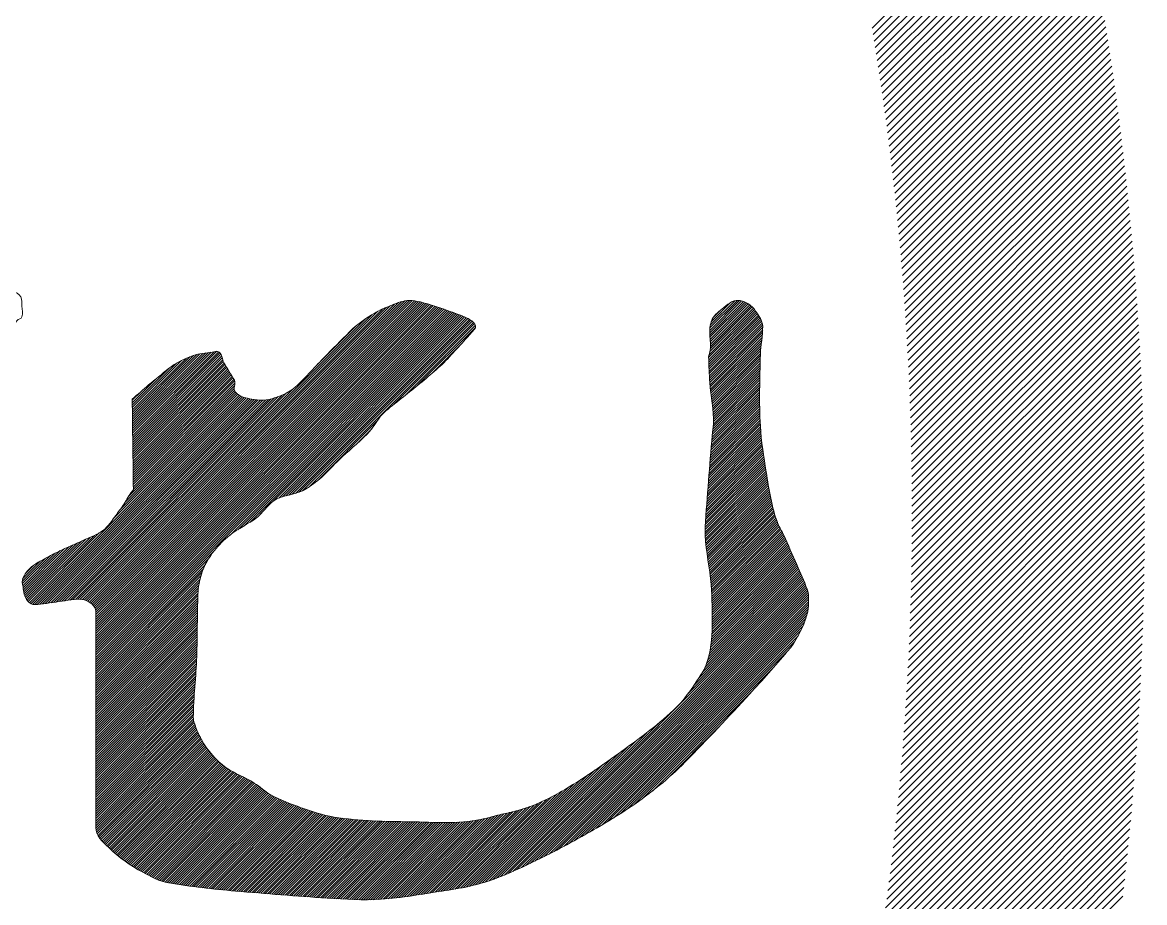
# Model space of a CAD drawing. Header units: inches. Extents: x 35 to 2894, y 23 to 617.
# Drawn here: x 2874.802 to 2879.032, y 129.671 to 132.988 of the extents above; entities that cross this region are included whole.
import ezdxf

# ---------------------------------------------------------------- set-up
doc = ezdxf.new("R2010")
doc.units = ezdxf.units.IN
doc.header["$MEASUREMENT"] = 0
doc.layers.add('ONDOCS', color=7, linetype='Continuous', lineweight=0)

msp = doc.modelspace()

# ---------------------------------------------------------------- linework, layer by layer
at = {"layer": 'ONDOCS', "color": 7, "linetype": 'Continuous', "lineweight": 0, "ltscale": 100}
for p, q in [((2878.0052, 132.9669), (2878.7476, 133.7093)), ((2878.0092, 132.9426), (2878.7527, 133.6861)), ((2878.0132, 132.9183), (2878.7578, 133.6629)), ((2878.0171, 132.8939), (2878.7628, 133.6396)), ((2878.0209, 132.8694), (2878.7678, 133.6163)), ((2878.0247, 132.8449), (2878.7727, 133.5929)), ((2878.0285, 132.8204), (2878.7776, 133.5695)), ((2878.0322, 132.7958), (2878.7825, 133.5461)), ((2878.0359, 132.7712), (2878.7873, 133.5226)), ((2878.0395, 132.7465), (2878.7921, 133.4991)), ((2878.043, 132.7218), (2878.7968, 133.4756)), ((2878.0465, 132.697), (2878.8015, 133.452)), ((2878.05, 132.6722), (2878.8062, 133.4283)), ((2878.0534, 132.6473), (2878.8108, 133.4047)), ((2878.0568, 132.6223), (2878.8154, 133.3809)), ((2878.0601, 132.5974), (2878.8199, 133.3572)), ((2878.0634, 132.5723), (2878.8244, 133.3334)), ((2878.0666, 132.5472), (2878.8289, 133.3096)), ((2878.0697, 132.5221), (2878.8333, 133.2857)), ((2878.0728, 132.4969), (2878.8377, 133.2617)), ((2878.0759, 132.4717), (2878.842, 133.2378)), ((2878.0789, 132.4464), (2878.8463, 133.2138)), ((2878.0818, 132.421), (2878.8505, 133.1897)), ((2878.0847, 132.3957), (2878.8547, 133.1656)), ((2878.0876, 132.3702), (2878.8589, 133.1415)), ((2878.0904, 132.3447), (2878.863, 133.1173)), ((2878.0931, 132.3191), (2878.8671, 133.0931)), ((2878.0958, 132.2935), (2878.8711, 133.0688)), ((2878.0984, 132.2679), (2878.8751, 133.0445)), ((2878.101, 132.2422), (2878.879, 133.0202)), ((2878.1035, 132.2164), (2878.8829, 132.9958)), ((2878.106, 132.1906), (2878.8868, 132.9713)), ((2878.1084, 132.1647), (2878.8906, 132.9468)), ((2878.1108, 132.1387), (2878.8943, 132.9223)), ((2878.1131, 132.1127), (2878.8981, 132.8977)), ((2878.1153, 132.0867), (2878.9017, 132.8731)), ((2878.1175, 132.0606), (2878.9054, 132.8484)), ((2878.1197, 132.0344), (2878.909, 132.8237)), ((2878.1217, 132.0082), (2878.9125, 132.799)), ((2878.1237, 131.9819), (2878.916, 132.7742)), ((2878.1257, 131.9556), (2878.9194, 132.7493)), ((2878.1276, 131.9292), (2878.9228, 132.7244)), ((2878.1294, 131.9027), (2878.9262, 132.6995)), ((2878.1312, 131.8762), (2878.9295, 132.6745)), ((2878.1329, 131.8497), (2878.9327, 132.6495)), ((2878.1346, 131.823), (2878.936, 132.6244)), ((2878.1362, 131.7963), (2878.9391, 132.5992)), ((2878.1378, 131.7696), (2878.9422, 132.5741)), ((2878.1392, 131.7428), (2878.9453, 132.5488)), ((2878.1407, 131.7159), (2878.9483, 132.5236)), ((2878.142, 131.689), (2878.9513, 132.4982)), ((2878.1433, 131.662), (2878.9542, 132.4729)), ((2878.1445, 131.6349), (2878.9571, 132.4474)), ((2878.1457, 131.6078), (2878.9599, 132.422)), ((2878.1468, 131.5806), (2878.9627, 132.3965)), ((2878.1479, 131.5533), (2878.9654, 132.3709)), ((2878.1488, 131.526), (2878.9681, 132.3453)), ((2878.1498, 131.4986), (2878.9707, 132.3196)), ((2878.1506, 131.4712), (2878.9733, 132.2939)), ((2878.1514, 131.4437), (2878.9758, 132.2681)), ((2878.1521, 131.4161), (2878.9783, 132.2423)), ((2878.1528, 131.3885), (2878.9807, 132.2164)), ((2878.1533, 131.3607), (2878.9831, 132.1905)), ((2878.1539, 131.333), (2878.9854, 132.1645)), ((2878.1543, 131.3051), (2878.9877, 132.1385)), ((2878.1547, 131.2772), (2878.9899, 132.1124)), ((2878.155, 131.2492), (2878.9921, 132.0863)), ((2878.1552, 131.2212), (2878.9942, 132.0601)), ((2878.1554, 131.193), (2878.9962, 132.0339)), ((2878.1555, 131.1648), (2878.9982, 132.0076)), ((2878.1555, 131.1366), (2879.0002, 131.9812)), ((2875.0692, 130.7911), (2876.2052, 131.9271)), ((2875.0731, 130.786), (2876.2194, 131.9323)), ((2875.0762, 130.7803), (2876.2323, 131.9364)), ((2875.0784, 130.7735), (2876.2438, 131.939)), ((2875.079, 130.7562), (2876.2632, 131.9405)), ((2875.079, 130.7652), (2876.2541, 131.9403)), ((2875.079, 130.7473), (2876.2717, 131.94)), ((2875.079, 130.7383), (2876.2798, 131.9392)), ((2875.079, 130.7294), (2876.2876, 131.938)), ((2875.079, 130.7205), (2876.2951, 131.9365)), ((2875.079, 130.7115), (2876.3024, 131.9349)), ((2875.079, 130.7026), (2876.3095, 131.9331)), ((2875.079, 130.6936), (2876.3166, 131.9312)), ((2875.079, 130.6847), (2876.3235, 131.9292)), ((2875.079, 130.6757), (2876.3304, 131.9272)), ((2877.3933, 131.8277), (2877.5058, 131.9401)), ((2877.3933, 131.8188), (2877.5133, 131.9387)), ((2877.3936, 131.8102), (2877.5202, 131.9367)), ((2877.3938, 131.8372), (2877.4973, 131.9407)), ((2877.3941, 131.8017), (2877.5267, 131.9342)), ((2877.3947, 131.7933), (2877.5327, 131.9313)), ((2877.3952, 131.8475), (2877.4873, 131.9395)), ((2877.3952, 131.7849), (2877.5384, 131.928)), ((2877.3983, 131.8595), (2877.4711, 131.9324)), ((2878.1554, 131.0798), (2879.0039, 131.9284)), ((2878.1555, 131.1082), (2879.0021, 131.9548)), ((2875.0428, 130.8095), (2876.1212, 131.8878)), ((2875.049, 130.8067), (2876.142, 131.8997)), ((2875.0547, 130.8035), (2876.1594, 131.9082)), ((2875.06, 130.7998), (2876.1753, 131.9151)), ((2875.0648, 130.7957), (2876.1904, 131.9213)), ((2875.079, 130.6668), (2876.3373, 131.9251)), ((2875.079, 130.6579), (2876.3441, 131.923)), ((2875.079, 130.6489), (2876.3509, 131.9209)), ((2875.079, 130.64), (2876.3577, 131.9187)), ((2875.079, 130.631), (2876.3645, 131.9166)), ((2875.079, 130.6221), (2876.3713, 131.9144)), ((2875.079, 130.6132), (2876.378, 131.9122)), ((2875.079, 130.6042), (2876.3847, 131.9099)), ((2875.079, 130.5953), (2876.3913, 131.9076)), ((2875.079, 130.5863), (2876.398, 131.9053)), ((2875.079, 130.5774), (2876.4046, 131.903)), ((2875.079, 130.5685), (2876.4112, 131.9006)), ((2875.079, 130.5595), (2876.4177, 131.8982)), ((2875.5849, 131.0564), (2876.4242, 131.8958)), ((2875.6139, 131.0765), (2876.4307, 131.8934)), ((2875.6366, 131.0903), (2876.4372, 131.8909)), ((2875.6593, 131.1041), (2876.4437, 131.8884)), ((2875.7493, 131.1851), (2876.4501, 131.8859)), ((2877.3891, 131.7252), (2877.5655, 131.9016)), ((2877.3892, 131.7163), (2877.5692, 131.8963)), ((2877.3893, 131.7075), (2877.5728, 131.891)), ((2877.3896, 131.6988), (2877.5764, 131.8856)), ((2877.3905, 131.7355), (2877.5618, 131.9067)), ((2877.394, 131.7479), (2877.5577, 131.9116)), ((2877.3952, 131.7581), (2877.5533, 131.9162)), ((2877.3956, 131.7763), (2877.5437, 131.9244)), ((2877.3956, 131.7675), (2877.5487, 131.9205)), ((2877.4063, 131.8764), (2877.4322, 131.9023)), ((2878.1552, 131.0514), (2879.0057, 131.9019)), ((2875.0361, 130.8116), (2876.0972, 131.8728)), ((2875.7683, 131.1952), (2876.4565, 131.8834)), ((2875.7824, 131.2003), (2876.4629, 131.8808)), ((2875.7951, 131.2041), (2876.4693, 131.8783)), ((2875.8071, 131.2072), (2876.4755, 131.8756)), ((2875.8191, 131.2102), (2876.4815, 131.8726)), ((2875.8312, 131.2134), (2876.4872, 131.8693)), ((2875.8441, 131.2173), (2876.4925, 131.8658)), ((2875.8587, 131.223), (2876.4977, 131.8619)), ((2875.8803, 131.2356), (2876.5025, 131.8578)), ((2875.9106, 131.6951), (2876.0634, 131.8479)), ((2876.2027, 131.5491), (2876.5068, 131.8532)), ((2876.2472, 131.5847), (2876.5097, 131.8472)), ((2877.3899, 131.6902), (2877.5798, 131.8801)), ((2877.3903, 131.6816), (2877.5831, 131.8745)), ((2877.3908, 131.6731), (2877.5861, 131.8685)), ((2877.3913, 131.6647), (2877.5888, 131.8622)), ((2877.3918, 131.6563), (2877.5909, 131.8555)), ((2877.3924, 131.6479), (2877.5924, 131.8479)), ((2878.1546, 130.9942), (2879.0091, 131.8487)), ((2878.1549, 131.0228), (2879.0074, 131.8753)), ((2876.2933, 131.6219), (2876.5105, 131.8391)), ((2877.393, 131.6396), (2877.5928, 131.8394)), ((2877.3935, 131.6312), (2877.5927, 131.8304)), ((2877.3942, 131.6229), (2877.5922, 131.8209)), ((2877.3949, 131.6147), (2877.5914, 131.8112)), ((2877.3958, 131.6066), (2877.5903, 131.8012)), ((2878.1542, 130.9655), (2879.0107, 131.822)), ((2876.344, 131.6636), (2876.4502, 131.7698)), ((2877.3966, 131.5986), (2877.589, 131.791)), ((2877.3976, 131.5906), (2877.5877, 131.7807)), ((2877.3986, 131.5826), (2877.5864, 131.7705)), ((2877.3996, 131.5747), (2877.5853, 131.7604)), ((2878.1532, 130.9078), (2879.0138, 131.7685)), ((2878.1537, 130.9367), (2879.0123, 131.7953)), ((2875.2167, 131.5288), (2875.4026, 131.7147)), ((2875.2168, 131.5199), (2875.419, 131.7221)), ((2875.2169, 131.5111), (2875.4339, 131.7281)), ((2875.217, 131.5023), (2875.4477, 131.733)), ((2875.2172, 131.4935), (2875.4603, 131.7366)), ((2875.2173, 131.4846), (2875.4717, 131.7391)), ((2875.2174, 131.4758), (2875.4826, 131.741)), ((2875.2175, 131.467), (2875.4931, 131.7425)), ((2875.2176, 131.4581), (2875.5034, 131.7439)), ((2875.2177, 131.4493), (2875.5137, 131.7453)), ((2875.2179, 131.4405), (2875.5248, 131.7474)), ((2875.218, 131.4317), (2875.5351, 131.7488)), ((2875.2181, 131.4228), (2875.5421, 131.7468)), ((2875.2182, 131.414), (2875.547, 131.7428)), ((2875.2183, 131.4052), (2875.5508, 131.7376)), ((2875.2184, 131.3964), (2875.5535, 131.7315)), ((2875.2185, 131.3875), (2875.5555, 131.7245)), ((2875.2187, 131.3787), (2875.5573, 131.7173)), ((2877.4006, 131.5667), (2877.5845, 131.7507)), ((2877.4015, 131.5588), (2877.584, 131.7412)), ((2877.4025, 131.5508), (2877.5838, 131.7321)), ((2877.4034, 131.5427), (2877.5836, 131.723)), ((2878.1518, 130.8499), (2879.0167, 131.7147)), ((2878.1525, 130.8789), (2879.0153, 131.7416)), ((2875.2165, 131.5464), (2875.3557, 131.6857)), ((2875.2166, 131.5376), (2875.3833, 131.7043)), ((2875.2188, 131.3699), (2875.5594, 131.7105)), ((2875.2189, 131.3611), (2875.5622, 131.7044)), ((2875.219, 131.3522), (2875.5655, 131.6987)), ((2875.2191, 131.3434), (2875.5688, 131.6931)), ((2875.2192, 131.3346), (2875.5721, 131.6875)), ((2875.2193, 131.3257), (2875.5756, 131.682)), ((2875.2195, 131.3169), (2875.579, 131.6765)), ((2877.4043, 131.5347), (2877.5835, 131.7138)), ((2877.405, 131.5265), (2877.5833, 131.7047)), ((2877.4057, 131.5182), (2877.5831, 131.6956)), ((2877.4063, 131.5099), (2877.5829, 131.6864)), ((2877.4067, 131.5013), (2877.5827, 131.6773)), ((2878.151, 130.8208), (2879.018, 131.6878)), ((2875.2164, 131.5552), (2875.3086, 131.6475)), ((2875.2196, 131.3081), (2875.5825, 131.671)), ((2875.2197, 131.2993), (2875.5859, 131.6655)), ((2875.2198, 131.2904), (2875.5893, 131.66)), ((2875.2199, 131.2816), (2875.5927, 131.6544)), ((2875.22, 131.2728), (2875.596, 131.6488)), ((2875.2201, 131.264), (2875.5993, 131.6431)), ((2875.2203, 131.2551), (2875.6023, 131.6371)), ((2877.4051, 131.455), (2877.5817, 131.6317)), ((2877.4062, 131.465), (2877.5819, 131.6408)), ((2877.4068, 131.4746), (2877.5821, 131.6499)), ((2877.407, 131.4927), (2877.5825, 131.6681)), ((2877.407, 131.4838), (2877.5823, 131.659)), ((2878.1492, 130.7624), (2879.0205, 131.6337)), ((2878.1502, 130.7917), (2879.0193, 131.6608)), ((2875.0205, 130.814), (2875.7984, 131.5918)), ((2875.0286, 130.8131), (2875.8215, 131.606)), ((2875.1687, 131.1499), (2875.6099, 131.5911)), ((2875.1884, 131.1786), (2875.6054, 131.5956)), ((2875.2012, 131.2003), (2875.602, 131.6011)), ((2875.2162, 131.5641), (2875.2494, 131.5972)), ((2875.2204, 131.2463), (2875.6032, 131.6291)), ((2875.2205, 131.2375), (2875.6019, 131.6189)), ((2875.2206, 131.2287), (2875.6008, 131.6089)), ((2877.4011, 131.4152), (2877.5812, 131.5954)), ((2877.4019, 131.425), (2877.5813, 131.6044)), ((2877.4027, 131.4348), (2877.5815, 131.6135)), ((2877.4038, 131.4448), (2877.5816, 131.6226)), ((2878.1482, 130.7331), (2879.0217, 131.6066)), ((2874.8342, 130.7976), (2875.6201, 131.5834)), ((2874.8407, 130.7951), (2875.6258, 131.5803)), ((2874.8488, 130.7943), (2875.632, 131.5775)), ((2874.8584, 130.7949), (2875.6386, 131.5751)), ((2874.8682, 130.7958), (2875.6456, 131.5731)), ((2874.8782, 130.7968), (2875.6528, 131.5715)), ((2874.8884, 130.7981), (2875.6603, 131.57)), ((2874.8987, 130.7994), (2875.6679, 131.5687)), ((2874.9091, 130.8009), (2875.6756, 131.5674)), ((2874.9195, 130.8024), (2875.6835, 131.5663)), ((2874.93, 130.8039), (2875.6915, 131.5655)), ((2874.9405, 130.8055), (2875.6999, 131.5649)), ((2874.9509, 130.807), (2875.7087, 131.5647)), ((2874.9614, 130.8085), (2875.718, 131.5651)), ((2874.9718, 130.81), (2875.7282, 131.5664)), ((2874.9822, 130.8114), (2875.74, 131.5692)), ((2874.9925, 130.8128), (2875.7529, 131.5732)), ((2875.0024, 130.8138), (2875.7665, 131.5779)), ((2875.0118, 130.8142), (2875.7814, 131.5838)), ((2875.1437, 131.116), (2875.6148, 131.5871)), ((2877.397, 131.3665), (2877.5812, 131.5507)), ((2877.3978, 131.3762), (2877.5812, 131.5595)), ((2877.3986, 131.386), (2877.5811, 131.5685)), ((2877.3994, 131.3957), (2877.5811, 131.5774)), ((2877.4003, 131.4055), (2877.5812, 131.5864)), ((2878.1459, 130.6742), (2879.0238, 131.5521)), ((2878.1471, 130.7037), (2879.0228, 131.5794)), ((2877.393, 131.3178), (2877.5821, 131.5068)), ((2877.3938, 131.3275), (2877.5818, 131.5155)), ((2877.3946, 131.3372), (2877.5816, 131.5242)), ((2877.3954, 131.347), (2877.5814, 131.533)), ((2877.3962, 131.3567), (2877.5813, 131.5418)), ((2878.1446, 130.6447), (2879.0248, 131.5248)), ((2875.9143, 131.2607), (2876.1388, 131.4852)), ((2877.3891, 131.2692), (2877.5841, 131.4641)), ((2877.3899, 131.2789), (2877.5836, 131.4725)), ((2877.3907, 131.2886), (2877.5831, 131.481)), ((2877.3914, 131.2983), (2877.5827, 131.4896)), ((2877.3922, 131.308), (2877.5824, 131.4982)), ((2878.1419, 130.5853), (2879.0266, 131.47)), ((2878.1433, 130.615), (2879.0257, 131.4975)), ((2876.0638, 131.4013), (2876.119, 131.4564)), ((2877.3854, 131.2207), (2877.5876, 131.4229)), ((2877.3861, 131.2304), (2877.5867, 131.431)), ((2877.3869, 131.2401), (2877.586, 131.4392)), ((2877.3876, 131.2498), (2877.5853, 131.4474)), ((2877.3884, 131.2595), (2877.5846, 131.4557)), ((2878.1403, 130.5555), (2879.0274, 131.4425)), ((2877.3818, 131.1724), (2877.5924, 131.383)), ((2877.3825, 131.182), (2877.5913, 131.3909)), ((2877.3832, 131.1917), (2877.5903, 131.3988)), ((2877.3839, 131.2014), (2877.5894, 131.4068)), ((2877.3846, 131.211), (2877.5884, 131.4148)), ((2878.137, 130.4956), (2879.0288, 131.3874)), ((2878.1387, 130.5256), (2879.0281, 131.415)), ((2877.3777, 131.1147), (2877.5993, 131.3363)), ((2877.3784, 131.1243), (2877.5981, 131.344)), ((2877.3791, 131.1339), (2877.5969, 131.3517)), ((2877.3797, 131.1435), (2877.5957, 131.3595)), ((2877.3804, 131.1531), (2877.5946, 131.3673)), ((2877.3811, 131.1628), (2877.5935, 131.3752)), ((2878.1353, 130.4655), (2879.0294, 131.3597)), ((2877.3754, 131.0677), (2877.6055, 131.2977)), ((2877.3755, 131.0767), (2877.6042, 131.3054)), ((2877.3759, 131.086), (2877.603, 131.3131)), ((2877.3765, 131.0956), (2877.6017, 131.3208)), ((2877.3771, 131.1051), (2877.6005, 131.3285)), ((2878.1315, 130.4051), (2879.0305, 131.3042)), ((2878.1334, 130.4354), (2879.03, 131.332)), ((2877.3757, 131.059), (2877.6067, 131.29)), ((2877.3762, 131.0505), (2877.6079, 131.2823)), ((2877.3767, 131.0422), (2877.6092, 131.2746)), ((2877.3774, 131.0339), (2877.6104, 131.2669)), ((2877.3782, 131.0258), (2877.6116, 131.2592)), ((2877.379, 131.0177), (2877.6129, 131.2515)), ((2878.1294, 130.3748), (2879.0309, 131.2763)), ((2877.38, 131.0096), (2877.6141, 131.2438)), ((2877.3809, 131.0017), (2877.6154, 131.2361)), ((2877.3819, 130.9937), (2877.6167, 131.2285)), ((2877.383, 130.9858), (2877.618, 131.2209)), ((2877.3841, 130.978), (2877.6194, 131.2133)), ((2878.1251, 130.3139), (2879.0316, 131.2204)), ((2878.1273, 130.3444), (2879.0313, 131.2484)), ((2877.3852, 130.9701), (2877.6208, 131.2058)), ((2877.3863, 130.9623), (2877.6223, 131.1983)), ((2877.3874, 130.9545), (2877.6238, 131.1909)), ((2877.3886, 130.9467), (2877.6254, 131.1835)), ((2877.3897, 130.9389), (2877.627, 131.1762)), ((2877.3908, 130.9311), (2877.6287, 131.169)), ((2878.1228, 130.2833), (2879.0318, 131.1923)), ((2875.6883, 131.1242), (2875.7086, 131.1445)), ((2877.3919, 130.9232), (2877.6305, 131.1618)), ((2877.3929, 130.9153), (2877.6323, 131.1547)), ((2877.394, 130.9074), (2877.6342, 131.1476)), ((2877.3949, 130.8994), (2877.6362, 131.1407)), ((2877.3959, 130.8914), (2877.6382, 131.1338)), ((2877.3967, 130.8833), (2877.6404, 131.127)), ((2878.1179, 130.2218), (2879.0321, 131.136)), ((2878.1204, 130.2526), (2879.032, 131.1642)), ((2877.3975, 130.8752), (2877.6426, 131.1203)), ((2877.3982, 130.867), (2877.6449, 131.1137)), ((2877.3989, 130.8587), (2877.6474, 131.1071)), ((2877.3994, 130.8503), (2877.6498, 131.1007)), ((2877.4, 130.8419), (2877.6525, 131.0944)), ((2877.4004, 130.8334), (2877.6554, 131.0883)), ((2877.4009, 130.8249), (2877.6584, 131.0824)), ((2878.1153, 130.1909), (2879.0322, 131.1078)), ((2874.8166, 130.8157), (2875.0416, 131.0407)), ((2874.8201, 130.8103), (2875.0573, 131.0475)), ((2874.8242, 130.8054), (2875.0735, 131.0547)), ((2874.8288, 130.8011), (2875.0921, 131.0643)), ((2877.4012, 130.8163), (2877.6615, 131.0766)), ((2877.4015, 130.8077), (2877.6647, 131.0708)), ((2877.4018, 130.799), (2877.6678, 131.065)), ((2877.402, 130.7903), (2877.6707, 131.059)), ((2877.4022, 130.7816), (2877.6735, 131.0528)), ((2877.4024, 130.7728), (2877.6763, 131.0466)), ((2877.4025, 130.7639), (2877.679, 131.0404)), ((2878.1099, 130.1289), (2879.0321, 131.0511)), ((2878.1127, 130.16), (2879.0322, 131.0795)), ((2874.8051, 130.8578), (2874.9447, 130.9975)), ((2874.8063, 130.8501), (2874.9613, 131.0051)), ((2874.8075, 130.8424), (2874.9774, 131.0123)), ((2874.809, 130.835), (2874.9934, 131.0193)), ((2874.811, 130.828), (2875.0094, 131.0264)), ((2874.8135, 130.8216), (2875.0255, 131.0335)), ((2875.079, 130.5506), (2875.5249, 130.9965)), ((2877.4022, 130.701), (2877.6981, 130.997)), ((2877.4024, 130.7102), (2877.6954, 131.0032)), ((2877.4025, 130.755), (2877.6817, 131.0342)), ((2877.4025, 130.7282), (2877.6899, 131.0156)), ((2877.4025, 130.7192), (2877.6927, 131.0094)), ((2877.4026, 130.7461), (2877.6845, 131.028)), ((2877.4026, 130.7372), (2877.6872, 131.0218)), ((2878.107, 130.0977), (2879.0319, 131.0226)), ((2874.8017, 130.8813), (2874.8893, 130.9689)), ((2874.8024, 130.8731), (2874.9088, 130.9794)), ((2874.8029, 130.8914), (2874.869, 130.9575)), ((2874.8037, 130.8654), (2874.9272, 130.9889)), ((2875.079, 130.5416), (2875.5035, 130.9661)), ((2877.396, 130.6323), (2877.7172, 130.9535)), ((2877.3976, 130.6428), (2877.7145, 130.9597)), ((2877.3989, 130.653), (2877.7118, 130.9659)), ((2877.3999, 130.663), (2877.7091, 130.9721)), ((2877.4007, 130.6728), (2877.7063, 130.9784)), ((2877.4014, 130.6823), (2877.7036, 130.9846)), ((2877.4018, 130.6918), (2877.7009, 130.9908)), ((2878.101, 130.0351), (2879.0314, 130.9655)), ((2878.1041, 130.0665), (2879.0317, 130.9941)), ((2874.8127, 130.9102), (2874.8454, 130.9429)), ((2875.079, 130.5327), (2875.492, 130.9457)), ((2875.079, 130.5237), (2875.4844, 130.9292)), ((2875.079, 130.5148), (2875.4791, 130.9149)), ((2877.3768, 130.5594), (2877.7336, 130.9163)), ((2877.382, 130.5735), (2877.7309, 130.9225)), ((2877.3859, 130.5864), (2877.7282, 130.9287)), ((2877.3892, 130.5986), (2877.7254, 130.9349)), ((2877.3919, 130.6103), (2877.7227, 130.9411)), ((2877.3942, 130.6215), (2877.72, 130.9473)), ((2878.0978, 130.0037), (2879.031, 130.9369)), ((2875.079, 130.5059), (2875.4751, 130.902)), ((2875.079, 130.4969), (2875.4719, 130.8899)), ((2875.079, 130.488), (2875.4694, 130.8784)), ((2876.6504, 129.7883), (2877.7472, 130.8851)), ((2876.6666, 129.7955), (2877.7499, 130.8788)), ((2876.683, 129.803), (2877.7525, 130.8725)), ((2877.3098, 130.4566), (2877.7445, 130.8914)), ((2877.3319, 130.4877), (2877.7418, 130.8976)), ((2877.3508, 130.5156), (2877.7391, 130.9038)), ((2877.3674, 130.5411), (2877.7364, 130.9101)), ((2878.0912, 129.9404), (2879.0301, 130.8793)), ((2878.0946, 129.9721), (2879.0306, 130.9081)), ((2875.079, 130.479), (2875.4674, 130.8674)), ((2875.079, 130.4701), (2875.4659, 130.857)), ((2875.079, 130.4612), (2875.4648, 130.847)), ((2875.079, 130.4522), (2875.4642, 130.8374)), ((2875.079, 130.4433), (2875.4638, 130.8281)), ((2876.6997, 129.8108), (2877.7551, 130.8662)), ((2876.7167, 129.8189), (2877.7577, 130.8598)), ((2876.734, 129.8272), (2877.7603, 130.8535)), ((2876.7516, 129.8359), (2877.7626, 130.8469)), ((2876.7695, 129.8448), (2877.7643, 130.8396)), ((2876.7876, 129.854), (2877.7653, 130.8317)), ((2878.0877, 129.9087), (2879.0295, 130.8505)), ((2875.079, 130.4343), (2875.4635, 130.8189)), ((2875.079, 130.4254), (2875.4633, 130.8097)), ((2875.079, 130.4164), (2875.463, 130.8005)), ((2875.079, 130.4075), (2875.4628, 130.7913)), ((2876.8061, 129.8635), (2877.7658, 130.8232)), ((2876.8248, 129.8733), (2877.7657, 130.8142)), ((2876.8439, 129.8835), (2877.7654, 130.805)), ((2876.8633, 129.8939), (2877.7653, 130.7959)), ((2876.8829, 129.9046), (2877.7651, 130.7867)), ((2878.0805, 129.8448), (2879.0282, 130.7925)), ((2878.0842, 129.8768), (2879.0289, 130.8215)), ((2875.079, 130.3986), (2875.4626, 130.7822)), ((2875.079, 130.3896), (2875.4625, 130.7731)), ((2875.079, 130.3807), (2875.4623, 130.764)), ((2875.079, 130.3717), (2875.4622, 130.7549)), ((2875.079, 130.3628), (2875.4621, 130.7459)), ((2876.9027, 129.9155), (2877.7644, 130.7771)), ((2876.9229, 129.9267), (2877.7628, 130.7666)), ((2876.9435, 129.9383), (2877.7596, 130.7544)), ((2878.0767, 129.8128), (2879.0274, 130.7635)), ((2875.079, 130.3539), (2875.462, 130.7368)), ((2875.079, 130.3449), (2875.4619, 130.7278)), ((2875.079, 130.336), (2875.4618, 130.7187)), ((2875.079, 130.327), (2875.4617, 130.7097)), ((2875.079, 130.3181), (2875.4616, 130.7007)), ((2876.9644, 129.9504), (2877.7554, 130.7413)), ((2876.986, 129.963), (2877.7503, 130.7273)), ((2877.0083, 129.9763), (2877.7443, 130.7123)), ((2878.0688, 129.7483), (2879.0256, 130.7051)), ((2878.0728, 129.7806), (2879.0266, 130.7343)), ((2875.079, 130.3092), (2875.4615, 130.6916)), ((2875.079, 130.3002), (2875.4613, 130.6826)), ((2875.079, 130.2913), (2875.4612, 130.6735)), ((2875.079, 130.2823), (2875.4611, 130.6644)), ((2877.0314, 129.9905), (2877.7368, 130.6959)), ((2877.0556, 130.0057), (2877.7272, 130.6773)), ((2878.0647, 129.7159), (2879.0246, 130.6758)), ((2875.079, 130.2734), (2875.4609, 130.6553)), ((2875.079, 130.2644), (2875.4608, 130.6462)), ((2875.079, 130.2555), (2875.4606, 130.6371)), ((2875.079, 130.2466), (2875.4604, 130.628)), ((2875.079, 130.2376), (2875.4602, 130.6188)), ((2877.0813, 130.0225), (2877.7137, 130.6549)), ((2877.1089, 130.0412), (2877.6892, 130.6214)), ((2878.0562, 129.6508), (2879.0224, 130.617)), ((2878.0605, 129.6834), (2879.0235, 130.6464)), ((2875.079, 130.2287), (2875.4599, 130.6096)), ((2875.079, 130.2197), (2875.4596, 130.6004)), ((2875.079, 130.2108), (2875.4593, 130.5911)), ((2875.079, 130.2019), (2875.4589, 130.5817)), ((2878.0517, 129.618), (2879.0212, 130.5875)), ((2875.079, 130.1929), (2875.4584, 130.5723)), ((2875.079, 130.184), (2875.4579, 130.5629)), ((2875.079, 130.175), (2875.4573, 130.5534)), ((2875.079, 130.1661), (2875.4567, 130.5438)), ((2875.079, 130.1572), (2875.4561, 130.5342)), ((2877.14, 130.0633), (2877.6334, 130.5567)), ((2878.0472, 129.5852), (2879.0199, 130.5579)), ((2875.079, 130.1482), (2875.4554, 130.5246)), ((2875.079, 130.1393), (2875.4547, 130.515)), ((2875.079, 130.1303), (2875.454, 130.5053)), ((2875.079, 130.1214), (2875.4533, 130.4957)), ((2878.0377, 129.5191), (2879.017, 130.4984)), ((2878.0425, 129.5522), (2879.0185, 130.5282)), ((2875.079, 130.1124), (2875.4526, 130.486)), ((2875.079, 130.1035), (2875.4519, 130.4764)), ((2875.079, 130.0946), (2875.4512, 130.4667)), ((2875.079, 130.0856), (2875.4505, 130.4571)), ((2875.079, 130.0767), (2875.4498, 130.4475)), ((2877.1768, 130.0912), (2877.5505, 130.4648)), ((2878.0328, 129.4859), (2879.0155, 130.4686)), ((2875.079, 130.0677), (2875.4492, 130.438)), ((2875.079, 130.0588), (2875.4486, 130.4284)), ((2875.079, 130.0499), (2875.4481, 130.419)), ((2875.079, 130.0409), (2875.4476, 130.4096)), ((2878.0226, 129.4192), (2879.0122, 130.4087)), ((2878.0278, 129.4526), (2879.0139, 130.4387)), ((2875.079, 130.032), (2875.4472, 130.4002)), ((2875.079, 130.023), (2875.4469, 130.3909)), ((2875.079, 130.0141), (2875.4466, 130.3817)), ((2875.079, 130.0052), (2875.4464, 130.3725)), ((2875.079, 129.9962), (2875.4466, 130.3639)), ((2878.0174, 129.3856), (2879.0104, 130.3787)), ((2875.079, 129.9873), (2875.4481, 130.3564)), ((2875.079, 129.9783), (2875.4501, 130.3494)), ((2875.079, 129.9694), (2875.4522, 130.3426)), ((2875.079, 129.9604), (2875.4544, 130.3359)), ((2875.079, 129.9515), (2875.4567, 130.3292)), ((2875.0799, 129.9435), (2875.4592, 130.3228)), ((2876.6346, 129.7814), (2877.1997, 130.3466)), ((2877.2274, 130.1328), (2877.4278, 130.3332)), ((2878.012, 129.3519), (2879.0086, 130.3485)), ((2875.0818, 129.9364), (2875.4618, 130.3164)), ((2875.0843, 129.93), (2875.4645, 130.3102)), ((2875.0873, 129.9241), (2875.4673, 130.3041)), ((2875.0907, 129.9185), (2875.4703, 130.2981)), ((2875.0944, 129.9133), (2875.4734, 130.2923)), ((2875.0983, 129.9083), (2875.4766, 130.2865)), ((2875.1025, 129.9034), (2875.4799, 130.2809)), ((2876.6041, 129.7689), (2877.1186, 130.2833)), ((2876.6191, 129.7749), (2877.1555, 130.3113)), ((2878.0008, 129.2841), (2879.0047, 130.288)), ((2878.0065, 129.3181), (2879.0067, 130.3183)), ((2875.1067, 129.8988), (2875.4833, 130.2753)), ((2875.1111, 129.8942), (2875.4867, 130.2698)), ((2875.1156, 129.8898), (2875.4902, 130.2644)), ((2875.1201, 129.8854), (2875.4938, 130.259)), ((2875.1247, 129.881), (2875.4974, 130.2537)), ((2875.1293, 129.8766), (2875.5012, 130.2485)), ((2875.1339, 129.8723), (2875.505, 130.2434)), ((2875.1386, 129.868), (2875.5088, 130.2383)), ((2876.5754, 129.758), (2877.0527, 130.2353)), ((2876.5895, 129.7632), (2877.0849, 130.2586)), ((2877.995, 129.2501), (2879.0026, 130.2576)), ((2875.1433, 129.8638), (2875.5128, 130.2333)), ((2875.148, 129.8596), (2875.5168, 130.2284)), ((2875.1528, 129.8554), (2875.521, 130.2236)), ((2875.1576, 129.8513), (2875.5252, 130.2189)), ((2875.1625, 129.8473), (2875.5295, 130.2143)), ((2875.1675, 129.8433), (2875.5339, 130.2097)), ((2875.1725, 129.8393), (2875.5384, 130.2053)), ((2875.1775, 129.8354), (2875.543, 130.201)), ((2875.1826, 129.8316), (2875.5478, 130.1967)), ((2875.1878, 129.8278), (2875.5526, 130.1926)), ((2876.5616, 129.7532), (2877.0212, 130.2127)), ((2877.9831, 129.1815), (2878.9981, 130.1966)), ((2877.9891, 129.2159), (2879.0004, 130.2271)), ((2875.193, 129.8241), (2875.5575, 130.1886)), ((2875.1982, 129.8204), (2875.5625, 130.1847)), ((2875.2035, 129.8167), (2875.5677, 130.1809)), ((2875.2089, 129.8132), (2875.573, 130.1772)), ((2875.2143, 129.8097), (2875.5784, 130.1737)), ((2875.2198, 129.8062), (2875.5839, 130.1703)), ((2875.2253, 129.8028), (2875.5895, 130.167)), ((2875.2309, 129.7994), (2875.5953, 130.1638)), ((2875.2365, 129.7961), (2875.6011, 130.1607)), ((2875.2422, 129.7928), (2875.607, 130.1577)), ((2875.2479, 129.7896), (2875.613, 130.1547)), ((2875.2537, 129.7865), (2875.619, 130.1518)), ((2876.5227, 129.7411), (2876.9336, 130.152)), ((2876.5353, 129.7448), (2876.9613, 130.1708)), ((2876.5483, 129.7488), (2876.9906, 130.1911)), ((2877.9769, 129.147), (2878.9958, 130.1659)), ((2875.2595, 129.7833), (2875.625, 130.1488)), ((2875.2654, 129.7802), (2875.6311, 130.1459)), ((2875.2712, 129.7771), (2875.6371, 130.143)), ((2875.2771, 129.774), (2875.6431, 130.1401)), ((2875.283, 129.771), (2875.6491, 130.1371)), ((2875.2889, 129.768), (2875.6549, 130.134)), ((2875.295, 129.7651), (2875.6607, 130.1309)), ((2875.3011, 129.7623), (2875.6665, 130.1277)), ((2875.3073, 129.7595), (2875.6721, 130.1243)), ((2875.3136, 129.7569), (2875.6775, 130.1209)), ((2875.3201, 129.7545), (2875.6829, 130.1173)), ((2875.3267, 129.7521), (2875.6881, 130.1135)), ((2875.3335, 129.75), (2875.6932, 130.1097)), ((2876.4986, 129.7349), (2876.8826, 130.1189)), ((2876.5105, 129.7378), (2876.9073, 130.1347)), ((2877.9706, 129.1124), (2878.9934, 130.1352)), ((2875.3405, 129.7481), (2875.6982, 130.1058)), ((2875.3478, 129.7464), (2875.7033, 130.1019)), ((2875.3554, 129.7451), (2875.7083, 130.098)), ((2875.363, 129.7438), (2875.7134, 130.0941)), ((2875.3707, 129.7425), (2875.7185, 130.0903)), ((2875.3784, 129.7413), (2875.7237, 130.0866)), ((2875.3862, 129.7401), (2875.7291, 130.083)), ((2875.3939, 129.7389), (2875.7346, 130.0795)), ((2875.4017, 129.7377), (2875.7403, 130.0763)), ((2875.4095, 129.7366), (2875.7461, 130.0732)), ((2875.4173, 129.7354), (2875.7519, 130.0701)), ((2875.4251, 129.7343), (2875.7579, 130.0671)), ((2876.4537, 129.7257), (2876.7971, 130.0691)), ((2876.4646, 129.7277), (2876.8164, 130.0795)), ((2876.4758, 129.7299), (2876.8371, 130.0913)), ((2876.4871, 129.7323), (2876.8593, 130.1045)), ((2877.9575, 129.0428), (2878.9882, 130.0735)), ((2877.9641, 129.0777), (2878.9908, 130.1044)), ((2875.433, 129.7332), (2875.7639, 130.0642)), ((2875.4408, 129.7322), (2875.77, 130.0613)), ((2875.4487, 129.7311), (2875.7762, 130.0585)), ((2875.4566, 129.7301), (2875.7824, 130.0558)), ((2875.4646, 129.7291), (2875.7886, 130.0531)), ((2875.4725, 129.7281), (2875.7949, 130.0505)), ((2875.4805, 129.7271), (2875.8013, 130.0479)), ((2875.4885, 129.7262), (2875.8077, 130.0454)), ((2875.4965, 129.7252), (2875.8142, 130.0429)), ((2875.5045, 129.7243), (2875.8207, 130.0405)), ((2875.5126, 129.7234), (2875.8272, 130.0381)), ((2875.5206, 129.7226), (2875.8338, 130.0357)), ((2875.5287, 129.7217), (2875.8403, 130.0333)), ((2875.5368, 129.7209), (2875.8469, 130.031)), ((2875.5449, 129.72), (2875.8535, 130.0286)), ((2875.5531, 129.7192), (2875.8601, 130.0263)), ((2875.5612, 129.7184), (2875.8668, 130.024)), ((2876.3789, 129.7136), (2876.6892, 130.0239)), ((2876.3895, 129.7152), (2876.7025, 130.0282)), ((2876.4001, 129.7168), (2876.7164, 130.0331)), ((2876.4107, 129.7185), (2876.7308, 130.0386)), ((2876.4213, 129.7202), (2876.746, 130.0449)), ((2876.432, 129.7219), (2876.7621, 130.052)), ((2876.4428, 129.7238), (2876.779, 130.06)), ((2877.9508, 129.0078), (2878.9855, 130.0425)), ((2875.5694, 129.7177), (2875.8734, 130.0217)), ((2875.5776, 129.7169), (2875.88, 130.0194)), ((2875.5858, 129.7162), (2875.8867, 130.0171)), ((2875.594, 129.7154), (2875.8934, 130.0148)), ((2875.6022, 129.7147), (2875.9001, 130.0126)), ((2875.6104, 129.714), (2875.9069, 130.0105)), ((2875.6187, 129.7133), (2875.9137, 130.0084)), ((2875.6269, 129.7126), (2875.9206, 130.0063)), ((2875.6352, 129.7119), (2875.9276, 130.0043)), ((2875.6434, 129.7112), (2875.9346, 130.0024)), ((2875.6517, 129.7105), (2875.9417, 130.0006)), ((2875.6599, 129.7098), (2875.9489, 129.9988)), ((2875.6682, 129.7092), (2875.9562, 129.9972)), ((2875.6764, 129.7085), (2875.9636, 129.9957)), ((2875.6847, 129.7078), (2875.9712, 129.9943)), ((2875.693, 129.7071), (2875.9788, 129.993)), ((2875.7012, 129.7064), (2875.9866, 129.9918)), ((2875.7095, 129.7058), (2875.9944, 129.9907)), ((2875.7177, 129.7051), (2876.0023, 129.9896)), ((2875.726, 129.7044), (2876.0102, 129.9886)), ((2875.7343, 129.7037), (2876.0181, 129.9876)), ((2875.7426, 129.7031), (2876.0261, 129.9867)), ((2875.7509, 129.7024), (2876.0342, 129.9858)), ((2875.7591, 129.7018), (2876.0423, 129.9849)), ((2875.7674, 129.7011), (2876.0505, 129.9841)), ((2875.7757, 129.7005), (2876.0587, 129.9834)), ((2875.784, 129.6998), (2876.0669, 129.9827)), ((2875.7923, 129.6992), (2876.0752, 129.982)), ((2875.8006, 129.6985), (2876.0835, 129.9814)), ((2875.8089, 129.6979), (2876.0919, 129.9809)), ((2876.2213, 129.69), (2876.5121, 129.9809)), ((2876.2315, 129.6913), (2876.5231, 129.9829)), ((2876.2418, 129.6926), (2876.5343, 129.9852)), ((2876.2521, 129.694), (2876.546, 129.9879)), ((2876.2625, 129.6955), (2876.5579, 129.9909)), ((2876.273, 129.697), (2876.57, 129.994)), ((2876.2835, 129.6986), (2876.5821, 129.9972)), ((2876.2941, 129.7002), (2876.5942, 130.0003)), ((2876.3046, 129.7018), (2876.606, 130.0032)), ((2876.3152, 129.7035), (2876.6176, 130.0058)), ((2876.3258, 129.7052), (2876.6291, 130.0084)), ((2876.3365, 129.7069), (2876.6406, 130.011)), ((2876.3471, 129.7085), (2876.6523, 130.0137)), ((2876.3577, 129.7102), (2876.6642, 130.0167)), ((2876.3683, 129.7119), (2876.6765, 130.02)), ((2877.9439, 128.9726), (2878.9828, 130.0114)), ((2875.8172, 129.6973), (2876.1003, 129.9803)), ((2875.8255, 129.6966), (2876.1087, 129.9798)), ((2875.8339, 129.696), (2876.1172, 129.9794)), ((2875.8422, 129.6954), (2876.1258, 129.979)), ((2875.8505, 129.6948), (2876.1343, 129.9786)), ((2875.8589, 129.6942), (2876.1429, 129.9782)), ((2875.8672, 129.6936), (2876.1515, 129.9779)), ((2875.8755, 129.693), (2876.1602, 129.9776)), ((2875.8839, 129.6924), (2876.1688, 129.9773)), ((2875.8922, 129.6918), (2876.1775, 129.9771)), ((2875.9006, 129.6912), (2876.1863, 129.9769)), ((2875.909, 129.6906), (2876.195, 129.9767)), ((2875.9173, 129.6901), (2876.2038, 129.9765)), ((2875.9257, 129.6895), (2876.2125, 129.9763)), ((2875.9341, 129.689), (2876.2213, 129.9762)), ((2875.9425, 129.6884), (2876.2301, 129.976)), ((2875.9509, 129.6879), (2876.2389, 129.9759)), ((2875.9593, 129.6873), (2876.2477, 129.9758)), ((2875.9677, 129.6868), (2876.2566, 129.9756)), ((2875.9761, 129.6862), (2876.2654, 129.9755)), ((2875.9845, 129.6857), (2876.2742, 129.9754)), ((2875.9929, 129.6852), (2876.2829, 129.9752)), ((2876.0014, 129.6847), (2876.2917, 129.975)), ((2876.0098, 129.6842), (2876.3004, 129.9747)), ((2876.0183, 129.6837), (2876.309, 129.9745)), ((2876.0268, 129.6833), (2876.3177, 129.9742)), ((2876.0354, 129.6829), (2876.3264, 129.974)), ((2876.0439, 129.6826), (2876.3351, 129.9737)), ((2876.0526, 129.6822), (2876.3438, 129.9734)), ((2876.0612, 129.682), (2876.3525, 129.9732)), ((2876.07, 129.6818), (2876.3612, 129.973)), ((2876.0787, 129.6816), (2876.3699, 129.9728)), ((2876.0876, 129.6815), (2876.3788, 129.9727)), ((2876.0965, 129.6815), (2876.3876, 129.9726)), ((2876.1055, 129.6815), (2876.3965, 129.9725)), ((2876.1146, 129.6817), (2876.4055, 129.9726)), ((2876.1238, 129.6819), (2876.4145, 129.9727)), ((2876.133, 129.6822), (2876.4237, 129.9729)), ((2876.1424, 129.6827), (2876.4329, 129.9732)), ((2876.1519, 129.6833), (2876.4422, 129.9736)), ((2876.1616, 129.684), (2876.4517, 129.9741)), ((2876.1713, 129.6848), (2876.4613, 129.9747)), ((2876.1811, 129.6856), (2876.4711, 129.9756)), ((2876.191, 129.6866), (2876.481, 129.9766)), ((2876.201, 129.6877), (2876.4911, 129.9778)), ((2876.2111, 129.6888), (2876.5015, 129.9792)), ((2877.9297, 128.9018), (2878.9769, 129.949)), ((2877.9369, 128.9373), (2878.9799, 129.9803)), ((2877.9224, 128.8662), (2878.9739, 129.9177)), ((2877.9073, 128.7945), (2878.9675, 129.8547)), ((2877.9149, 128.8304), (2878.9707, 129.8862)), ((2877.8995, 128.7584), (2878.9642, 129.8231)), ((2877.8915, 128.7221), (2878.9608, 129.7914)), ((2877.8751, 128.6491), (2878.9536, 129.7277)), ((2877.8834, 128.6857), (2878.9572, 129.7596)), ((2877.8667, 128.6124), (2878.9499, 129.6956))]:
    msp.add_line(p, q, dxfattribs=at)
for points, knots in [([(2874.4283, 131.8608), (2874.3945, 131.8062), (2874.3605, 131.7516), (2874.3267, 131.6972), (2874.2845, 131.6293), (2874.2385, 131.5641), (2874.1939, 131.4979), (2874.1476, 131.4295), (2874.1012, 131.361), (2874.0522, 131.2944), (2874.0106, 131.2376), (2873.9646, 131.1846), (2873.9195, 131.1306), (2873.8705, 131.0719), (2873.8207, 131.0145), (2873.7691, 130.9581), (2873.7499, 130.9371), (2873.7283, 130.9193), (2873.7071, 130.9005), (2873.6751, 130.8721), (2873.6422, 130.8458), (2873.6034, 130.8264), (2873.5756, 130.8126), (2873.5418, 130.8284), (2873.5124, 130.8208), (2873.497, 130.8168), (2873.4804, 130.8138), (2873.468, 130.803), (2873.4536, 130.7904), (2873.4418, 130.7762), (2873.4282, 130.7632), (2873.411, 130.7468), (2873.3921, 130.734), (2873.3751, 130.7146), (2873.3643, 130.7022), (2873.3639, 130.6854), (2873.3619, 130.6704), (2873.3601, 130.6574), (2873.3571, 130.643), (2873.3663, 130.6306), (2873.3845, 130.606), (2873.4082, 130.5981), (2873.4328, 130.5863), (2873.4518, 130.5771), (2873.4696, 130.5653), (2873.4902, 130.5641), (2873.5034, 130.5633), (2873.5168, 130.5643), (2873.53, 130.5641), (2873.5684, 130.5633), (2873.6068, 130.5583), (2873.645, 130.5597), (2873.6773, 130.5609), (2873.7069, 130.5787), (2873.7381, 130.5863), (2873.7567, 130.5907), (2873.7779, 130.5851), (2873.7955, 130.5951), (2873.8335, 130.6164), (2873.8489, 130.66), (2873.8797, 130.688), (2873.9041, 130.7106), (2873.9314, 130.7308), (2873.955, 130.7544), (2873.983, 130.7824), (2874.0072, 130.8136), (2874.0346, 130.843), (2874.0512, 130.8606), (2874.0694, 130.8789), (2874.0876, 130.8917), (2874.0988, 130.8993), (2874.1196, 130.8863), (2874.1274, 130.8739), (2874.1378, 130.8576), (2874.1482, 130.8414), (2874.1584, 130.8252), (2874.1614, 130.7604), (2874.1644, 130.6954), (2874.1672, 130.6306), (2874.1716, 130.5333), (2874.1716, 130.4357), (2874.1672, 130.3385), (2874.1664, 130.3164), (2874.1564, 130.296), (2874.1452, 130.2764), (2874.1214, 130.2354), (2874.0786, 130.2104), (2874.0566, 130.1702), (2874.0428, 130.145), (2874.0346, 130.1166), (2874.0212, 130.0906), (2874.006, 130.0609), (2873.9946, 130.0275), (2873.9682, 130.0065), (2873.9528, 129.9943), (2873.9356, 129.9861), (2873.9195, 129.9755), (2873.8999, 129.9627), (2873.8775, 129.9547), (2873.8619, 129.9357), (2873.8483, 129.9189), (2873.8469, 129.8977), (2873.8399, 129.8781), (2873.8365, 129.8693), (2873.8329, 129.8605), (2873.8309, 129.8517), (2873.8277, 129.8367), (2873.8445, 129.8243), (2873.8575, 129.8118), (2873.8785, 129.7916), (2873.8981, 129.7722), (2873.9239, 129.772), (2873.946, 129.7716), (2873.9682, 129.774), (2873.9904, 129.7764), (2874.0286, 129.7804), (2874.067, 129.784), (2874.1054, 129.7896), (2874.1406, 129.7948), (2874.174, 129.806), (2874.2071, 129.8207), (2874.2331, 129.8321), (2874.2583, 129.8453), (2874.2779, 129.8649), (2874.2987, 129.8855), (2874.3193, 129.9063), (2874.3399, 129.9269), (2874.3605, 129.9475), (2874.3811, 129.9681), (2874.4019, 129.9887), (2874.4233, 130.0103), (2874.4299, 130.0431), (2874.4373, 130.0729), (2874.4411, 130.089), (2874.4445, 130.1052), (2874.4461, 130.1216), (2874.4489, 130.1526), (2874.4514, 130.1836), (2874.4505, 130.2146), (2874.4493, 130.2588), (2874.4431, 130.303), (2874.4417, 130.3473), (2874.4401, 130.4003), (2874.4445, 130.4535), (2874.4417, 130.5065), (2874.4385, 130.5657), (2874.4293, 130.6246), (2874.4239, 130.6836), (2874.4177, 130.7526), (2874.4289, 130.8228), (2874.4151, 130.8917), (2874.4111, 130.9115), (2874.3891, 130.9229), (2874.3797, 130.9403), (2874.3657, 130.9663), (2874.3551, 130.9945), (2874.3399, 131.0199), (2874.3171, 131.0581), (2874.2883, 131.0923), (2874.2647, 131.1306), (2874.2577, 131.142), (2874.2525, 131.154), (2874.2471, 131.166), (2874.2369, 131.188), (2874.2299, 131.215), (2874.2337, 131.2368), (2874.2357, 131.2482), (2874.2555, 131.2524), (2874.2603, 131.2634), (2874.2661, 131.277), (2874.2653, 131.2946), (2874.2735, 131.3076), (2874.2851, 131.3254), (2874.2975, 131.3428), (2874.3089, 131.3608), (2874.3239, 131.3842), (2874.3387, 131.4079), (2874.3531, 131.4315), (2874.3685, 131.4569), (2874.3783, 131.4853), (2874.3929, 131.5113), (2874.4075, 131.5371), (2874.4235, 131.5625), (2874.4461, 131.5819), (2874.4632, 131.5965), (2874.482, 131.6081), (2874.4992, 131.6219), (2874.5262, 131.6433), (2874.5516, 131.6672), (2874.579, 131.6882), (2874.5978, 131.7028), (2874.6212, 131.71), (2874.6408, 131.7236), (2874.6694, 131.7434), (2874.6956, 131.7658), (2874.7205, 131.79), (2874.7439, 131.8128), (2874.7611, 131.8416), (2874.7825, 131.8652), (2874.7873, 131.8706), (2874.7976, 131.8713), (2874.8002, 131.8785), (2874.8047, 131.8916), (2874.8011, 131.9051), (2874.8002, 131.9184), (2874.7994, 131.9302), (2874.8009, 131.9421), (2874.7958, 131.9538), (2874.7903, 131.9663), (2874.777, 131.9712), (2874.7648, 131.9759), (2874.7472, 131.9826), (2874.7298, 131.9874), (2874.7117, 131.9892), (2874.6999, 131.9903), (2874.688, 131.9907), (2874.6763, 131.9892), (2874.6447, 131.9851), (2874.614, 131.9775), (2874.5833, 131.9671), (2874.5598, 131.959), (2874.5355, 131.9519), (2874.5169, 131.9361), (2874.4874, 131.911), (2874.4579, 131.8859), (2874.4284, 131.8608)], [0, 0, 0, 0, 0.019736, 0.019736, 0.019736, 0.044237, 0.044237, 0.044237, 0.069623, 0.069623, 0.069623, 0.091202, 0.091202, 0.091202, 0.114641, 0.114641, 0.114641, 0.123296, 0.123296, 0.123296, 0.136326, 0.136326, 0.136326, 0.145676, 0.145676, 0.145676, 0.150555, 0.150555, 0.150555, 0.156321, 0.156321, 0.156321, 0.163695, 0.163695, 0.163695, 0.168425, 0.168425, 0.168425, 0.172527, 0.172527, 0.172527, 0.180694, 0.180694, 0.180694, 0.187004, 0.187004, 0.187004, 0.191081, 0.191081, 0.191081, 0.202869, 0.202869, 0.202869, 0.212763, 0.212763, 0.212763, 0.218721, 0.218721, 0.218721, 0.231551, 0.231551, 0.231551, 0.241821, 0.241821, 0.241821, 0.254011, 0.254011, 0.254011, 0.261386, 0.261386, 0.261386, 0.265847, 0.265847, 0.265847, 0.271754, 0.271754, 0.271754, 0.283693, 0.283693, 0.283693, 0.301584, 0.301584, 0.301584, 0.305614, 0.305614, 0.305614, 0.314082, 0.314082, 0.314082, 0.319422, 0.319422, 0.319422, 0.325513, 0.325513, 0.325513, 0.329047, 0.329047, 0.329047, 0.333333, 0.333333, 0.333333, 0.340369, 0.340369, 0.340369, 0.343563, 0.343563, 0.343563, 0.349027, 0.349027, 0.349027, 0.357862, 0.357862, 0.357862, 0.365456, 0.365456, 0.365456, 0.378675, 0.378675, 0.378675, 0.390819, 0.390819, 0.390819, 0.400349, 0.400349, 0.400349, 0.410349, 0.410349, 0.410349, 0.42035, 0.42035, 0.42035, 0.430763, 0.430763, 0.430763, 0.43641, 0.43641, 0.43641, 0.447029, 0.447029, 0.447029, 0.462216, 0.462216, 0.462216, 0.480399, 0.480399, 0.480399, 0.500704, 0.500704, 0.500704, 0.524465, 0.524465, 0.524465, 0.531336, 0.531336, 0.531336, 0.5415, 0.5415, 0.5415, 0.556771, 0.556771, 0.556771, 0.561289, 0.561289, 0.561289, 0.569511, 0.569511, 0.569511, 0.573797, 0.573797, 0.573797, 0.57907, 0.57907, 0.57907, 0.586355, 0.586355, 0.586355, 0.595885, 0.595885, 0.595885, 0.60605, 0.60605, 0.60605, 0.616152, 0.616152, 0.616152, 0.623729, 0.623729, 0.623729, 0.635564, 0.635564, 0.635564, 0.643708, 0.643708, 0.643708, 0.655543, 0.655543, 0.655543, 0.666667, 0.666667, 0.666667, 0.681106, 0.681106, 0.681106, 0.707098, 0.707098, 0.707098, 0.730381, 0.730381, 0.730381, 0.755224, 0.755224, 0.755224, 0.790946, 0.790946, 0.790946, 0.814049, 0.814049, 0.814049, 0.876391, 0.876391, 0.876391, 0.924195, 0.924195, 0.924195, 1, 1, 1, 1]), ([(2875.2162, 131.5687), (2875.2368, 131.5865), (2875.2575, 131.6041), (2875.2781, 131.6219), (2875.3029, 131.6429), (2875.3279, 131.6634), (2875.3533, 131.6838), (2875.3809, 131.7058), (2875.4123, 131.721), (2875.4463, 131.7326), (2875.4695, 131.7404), (2875.4935, 131.7424), (2875.5172, 131.7458), (2875.5258, 131.747), (2875.5356, 131.752), (2875.5438, 131.7458), (2875.557, 131.7356), (2875.5546, 131.7186), (2875.5614, 131.706), (2875.5736, 131.6836), (2875.5892, 131.662), (2875.6012, 131.6395), (2875.6082, 131.6267), (2875.594, 131.6077), (2875.6056, 131.5953), (2875.6232, 131.5765), (2875.6454, 131.5725), (2875.6676, 131.5687), (2875.691, 131.5647), (2875.7156, 131.5621), (2875.7384, 131.5687), (2875.7755, 131.5795), (2875.8129, 131.5945), (2875.8403, 131.6219), (2875.8783, 131.6598), (2875.9135, 131.699), (2875.9509, 131.737), (2875.9831, 131.7696), (2876.0151, 131.8022), (2876.0482, 131.8342), (2876.0718, 131.8572), (2876.0994, 131.8748), (2876.1278, 131.8918), (2876.1492, 131.9044), (2876.1708, 131.9135), (2876.1942, 131.9229), (2876.2162, 131.9315), (2876.2382, 131.9405), (2876.2606, 131.9405), (2876.2885, 131.9405), (2876.3169, 131.9313), (2876.3447, 131.9229), (2876.3875, 131.9096), (2876.4275, 131.8952), (2876.4687, 131.8786), (2876.4817, 131.8732), (2876.4931, 131.8666), (2876.5041, 131.8564), (2876.5099, 131.8508), (2876.5131, 131.84), (2876.5085, 131.8342), (2876.4973, 131.8208), (2876.4853, 131.8074), (2876.4731, 131.7944), (2876.4363, 131.7558), (2876.4027, 131.7144), (2876.3625, 131.6794), (2876.3221, 131.6441), (2876.28, 131.6113), (2876.2384, 131.5775), (2876.2166, 131.5597), (2876.194, 131.5425), (2876.1722, 131.5245), (2876.143, 131.5003), (2876.1284, 131.4621), (2876.1014, 131.4361), (2876.0668, 131.4027), (2876.0296, 131.3718), (2875.9951, 131.3386), (2875.9755, 131.3198), (2875.9571, 131.3), (2875.9375, 131.281), (2875.9187, 131.2628), (2875.8973, 131.2472), (2875.8757, 131.2324), (2875.8379, 131.2066), (2875.7845, 131.21), (2875.7472, 131.1838), (2875.7234, 131.167), (2875.7084, 131.1392), (2875.6852, 131.1217), (2875.6532, 131.0975), (2875.6156, 131.0807), (2875.5836, 131.0553), (2875.5622, 131.0385), (2875.5434, 131.0197), (2875.526, 130.9979), (2875.5044, 130.9707), (2875.4873, 130.9423), (2875.4773, 130.9093), (2875.4697, 130.8845), (2875.4649, 130.8596), (2875.4639, 130.834), (2875.4611, 130.756), (2875.4621, 130.6776), (2875.4595, 130.5996), (2875.4569, 130.5227), (2875.4475, 130.4461), (2875.4463, 130.3695), (2875.4461, 130.3619), (2875.4485, 130.3547), (2875.4507, 130.3473), (2875.4573, 130.3254), (2875.4655, 130.3052), (2875.4773, 130.2852), (2875.5018, 130.2434), (2875.531, 130.2066), (2875.5702, 130.1792), (2875.6038, 130.1556), (2875.6428, 130.1432), (2875.6764, 130.1216), (2875.6976, 130.108), (2875.716, 130.0898), (2875.7384, 130.0774), (2875.7751, 130.0569), (2875.8139, 130.0425), (2875.8535, 130.0287), (2875.8943, 130.0143), (2875.9345, 129.9999), (2875.9773, 129.9933), (2876.0732, 129.9781), (2876.169, 129.9769), (2876.265, 129.9755), (2876.3535, 129.9743), (2876.4427, 129.9659), (2876.5305, 129.9843), (2876.5548, 129.9895), (2876.5778, 129.9965), (2876.6014, 130.0021), (2876.6206, 130.0067), (2876.6398, 130.0105), (2876.659, 130.0153), (2876.7212, 130.0307), (2876.78, 130.0579), (2876.8359, 130.0906), (2876.9103, 130.134), (2876.9789, 130.1824), (2877.0483, 130.2322), (2877.1204, 130.284), (2877.1908, 130.3352), (2877.2564, 130.3959), (2877.2954, 130.4321), (2877.3238, 130.4757), (2877.3537, 130.5199), (2877.3643, 130.5355), (2877.3741, 130.5505), (2877.3803, 130.5685), (2877.3969, 130.6168), (2877.4019, 130.6654), (2877.4025, 130.7146), (2877.4029, 130.7662), (2877.4023, 130.818), (2877.3981, 130.8695), (2877.3929, 130.9317), (2877.3793, 130.9931), (2877.3759, 131.0553), (2877.3753, 131.0657), (2877.3753, 131.0761), (2877.3759, 131.0863), (2877.3833, 131.2016), (2877.3929, 131.3166), (2877.4025, 131.4315), (2877.4037, 131.4463), (2877.4065, 131.4611), (2877.4069, 131.4759), (2877.4085, 131.5273), (2877.3973, 131.5791), (2877.3937, 131.6307), (2877.3913, 131.6632), (2877.3889, 131.6958), (2877.3891, 131.728), (2877.3893, 131.7342), (2877.3925, 131.7398), (2877.3937, 131.7458), (2877.4015, 131.786), (2877.3833, 131.8306), (2877.4025, 131.8696), (2877.4121, 131.8894), (2877.4303, 131.8998), (2877.4467, 131.9139), (2877.4567, 131.9225), (2877.4667, 131.9305), (2877.4777, 131.9361), (2877.4957, 131.9455), (2877.5211, 131.9395), (2877.5395, 131.9273), (2877.5507, 131.9199), (2877.5585, 131.9117), (2877.5661, 131.9006), (2877.5789, 131.882), (2877.5921, 131.8642), (2877.5927, 131.8432), (2877.5937, 131.8078), (2877.5845, 131.7724), (2877.5839, 131.737), (2877.5823, 131.6469), (2877.5785, 131.5569), (2877.5839, 131.4669), (2877.5873, 131.4091), (2877.5967, 131.3518), (2877.606, 131.2944), (2877.6168, 131.2284), (2877.6254, 131.1622), (2877.6502, 131.0995), (2877.6564, 131.0841), (2877.6658, 131.0705), (2877.6724, 131.0553), (2877.6888, 131.0185), (2877.705, 130.9817), (2877.721, 130.9447), (2877.7346, 130.9139), (2877.748, 130.8843), (2877.7608, 130.8518), (2877.7676, 130.8346), (2877.7654, 130.8164), (2877.7654, 130.7986), (2877.7652, 130.7854), (2877.7648, 130.772), (2877.7608, 130.7588), (2877.7454, 130.7058), (2877.7206, 130.6584), (2877.6856, 130.6172), (2877.6394, 130.5625), (2877.5923, 130.5101), (2877.5441, 130.4579), (2877.4637, 130.3713), (2877.3839, 130.2852), (2877.3006, 130.2012), (2877.2386, 130.1386), (2877.1704, 130.0828), (2877.0972, 130.0331), (2877.0227, 129.9827), (2876.9457, 129.9387), (2876.8669, 129.8959), (2876.8, 129.8595), (2876.733, 129.8255), (2876.6634, 129.794), (2876.606, 129.7682), (2876.5477, 129.7452), (2876.4863, 129.7322), (2876.4525, 129.7248), (2876.4187, 129.7196), (2876.3845, 129.7144), (2876.3079, 129.7026), (2876.2316, 129.6888), (2876.1544, 129.6834), (2876.0868, 129.6786), (2876.0185, 129.6836), (2875.9509, 129.6878), (2875.8357, 129.6952), (2875.7206, 129.7046), (2875.6056, 129.7144), (2875.5212, 129.7216), (2875.4373, 129.7312), (2875.3533, 129.7454), (2875.3187, 129.7512), (2875.2877, 129.7682), (2875.2561, 129.7852), (2875.2084, 129.8108), (2875.168, 129.8397), (2875.1276, 129.8781), (2875.1048, 129.8999), (2875.079, 129.9235), (2875.079, 129.9533), (2875.079, 129.9637), (2875.079, 129.9741), (2875.079, 129.9843), (2875.079, 130.244), (2875.079, 130.5037), (2875.079, 130.7632), (2875.079, 130.7648), (2875.079, 130.7662), (2875.079, 130.7676), (2875.079, 130.7886), (2875.0556, 130.8072), (2875.0348, 130.812), (2875.0186, 130.8156), (2875.0022, 130.8142), (2874.9862, 130.812), (2874.9551, 130.8078), (2874.9241, 130.8028), (2874.8931, 130.7986), (2874.8785, 130.7966), (2874.8635, 130.795), (2874.8489, 130.7942), (2874.8391, 130.7936), (2874.8297, 130.7986), (2874.8223, 130.8076), (2874.8082, 130.8244), (2874.8079, 130.8423), (2874.8046, 130.8607), (2874.8026, 130.8722), (2874.7993, 130.8849), (2874.8046, 130.8961), (2874.8169, 130.9218), (2874.8383, 130.9399), (2874.8621, 130.9536), (2874.8929, 130.9712), (2874.9232, 130.9878), (2874.9551, 131.0023), (2874.9815, 131.0143), (2875.0082, 131.0257), (2875.0347, 131.0377), (2875.0588, 131.0486), (2875.0836, 131.0572), (2875.1055, 131.0731), (2875.1264, 131.0882), (2875.1391, 131.1105), (2875.1542, 131.1306), (2875.1637, 131.1432), (2875.1732, 131.1557), (2875.1821, 131.1687), (2875.1923, 131.1837), (2875.2001, 131.2004), (2875.211, 131.215), (2875.2142, 131.2193), (2875.2174, 131.2237), (2875.2206, 131.228), (2875.2191, 131.3416), (2875.2177, 131.4552), (2875.2162, 131.5687)], [0, 0, 0, 0, 0.006744, 0.006744, 0.006744, 0.014798, 0.014798, 0.014798, 0.023469, 0.023469, 0.023469, 0.029422, 0.029422, 0.029422, 0.031617, 0.031617, 0.031617, 0.035219, 0.035219, 0.035219, 0.041616, 0.041616, 0.041616, 0.045292, 0.045292, 0.045292, 0.050863, 0.050863, 0.050863, 0.056715, 0.056715, 0.056715, 0.066202, 0.066202, 0.066202, 0.079394, 0.079394, 0.079394, 0.090773, 0.090773, 0.090773, 0.098894, 0.098894, 0.098894, 0.104948, 0.104948, 0.104948, 0.110626, 0.110626, 0.110626, 0.117727, 0.117727, 0.117727, 0.128601, 0.128601, 0.128601, 0.132051, 0.132051, 0.132051, 0.133916, 0.133916, 0.133916, 0.13832, 0.13832, 0.13832, 0.151512, 0.151512, 0.151512, 0.164764, 0.164764, 0.164764, 0.17179, 0.17179, 0.17179, 0.181157, 0.181157, 0.181157, 0.193065, 0.193065, 0.193065, 0.199789, 0.199789, 0.199789, 0.2063, 0.2063, 0.2063, 0.217644, 0.217644, 0.217644, 0.224885, 0.224885, 0.224885, 0.234928, 0.234928, 0.234928, 0.241652, 0.241652, 0.241652, 0.25, 0.25, 0.25, 0.254398, 0.254398, 0.254398, 0.267904, 0.267904, 0.267904, 0.281175, 0.281175, 0.281175, 0.282475, 0.282475, 0.282475, 0.286355, 0.286355, 0.286355, 0.294481, 0.294481, 0.294481, 0.301435, 0.301435, 0.301435, 0.305818, 0.305818, 0.305818, 0.313011, 0.313011, 0.313011, 0.320431, 0.320431, 0.320431, 0.337023, 0.337023, 0.337023, 0.352319, 0.352319, 0.352319, 0.356521, 0.356521, 0.356521, 0.35992, 0.35992, 0.35992, 0.370994, 0.370994, 0.370994, 0.385692, 0.385692, 0.385692, 0.400933, 0.400933, 0.400933, 0.410005, 0.410005, 0.410005, 0.413198, 0.413198, 0.413198, 0.421702, 0.421702, 0.421702, 0.430623, 0.430623, 0.430623, 0.4414, 0.4414, 0.4414, 0.443183, 0.443183, 0.443183, 0.463115, 0.463115, 0.463115, 0.465676, 0.465676, 0.465676, 0.474626, 0.474626, 0.474626, 0.480237, 0.480237, 0.480237, 0.481288, 0.481288, 0.481288, 0.48844, 0.48844, 0.48844, 0.492043, 0.492043, 0.492043, 0.494235, 0.494235, 0.494235, 0.497838, 0.497838, 0.497838, 0.5, 0.5, 0.5, 0.502912, 0.502912, 0.502912, 0.507811, 0.507811, 0.507811, 0.520219, 0.520219, 0.520219, 0.528217, 0.528217, 0.528217, 0.537395, 0.537395, 0.537395, 0.539669, 0.539669, 0.539669, 0.545225, 0.545225, 0.545225, 0.549873, 0.549873, 0.549873, 0.552322, 0.552322, 0.552322, 0.554164, 0.554164, 0.554164, 0.561535, 0.561535, 0.561535, 0.571332, 0.571332, 0.571332, 0.587591, 0.587591, 0.587591, 0.599727, 0.599727, 0.599727, 0.612042, 0.612042, 0.612042, 0.622503, 0.622503, 0.622503, 0.631123, 0.631123, 0.631123, 0.635872, 0.635872, 0.635872, 0.646545, 0.646545, 0.646545, 0.655904, 0.655904, 0.655904, 0.671816, 0.671816, 0.671816, 0.683498, 0.683498, 0.683498, 0.688333, 0.688333, 0.688333, 0.695616, 0.695616, 0.695616, 0.699735, 0.699735, 0.699735, 0.701159, 0.701159, 0.701159, 0.736959, 0.736959, 0.736959, 0.737162, 0.737162, 0.737162, 0.740039, 0.740039, 0.740039, 0.742276, 0.742276, 0.742276, 0.746591, 0.746591, 0.746591, 0.748635, 0.748635, 0.748635, 0.75, 0.75, 0.75, 0.750994, 0.750994, 0.750994, 0.751622, 0.751622, 0.751622, 0.753067, 0.753067, 0.753067, 0.75493, 0.75493, 0.75493, 0.756477, 0.756477, 0.756477, 0.757883, 0.757883, 0.757883, 0.759221, 0.759221, 0.759221, 0.760058, 0.760058, 0.760058, 0.761027, 0.761027, 0.761027, 0.761314, 0.761314, 0.761314, 1, 1, 1, 1])]:
    msp.add_open_spline(points, degree=3, knots=knots, dxfattribs=at)

doc.saveas('drawing.dxf')
